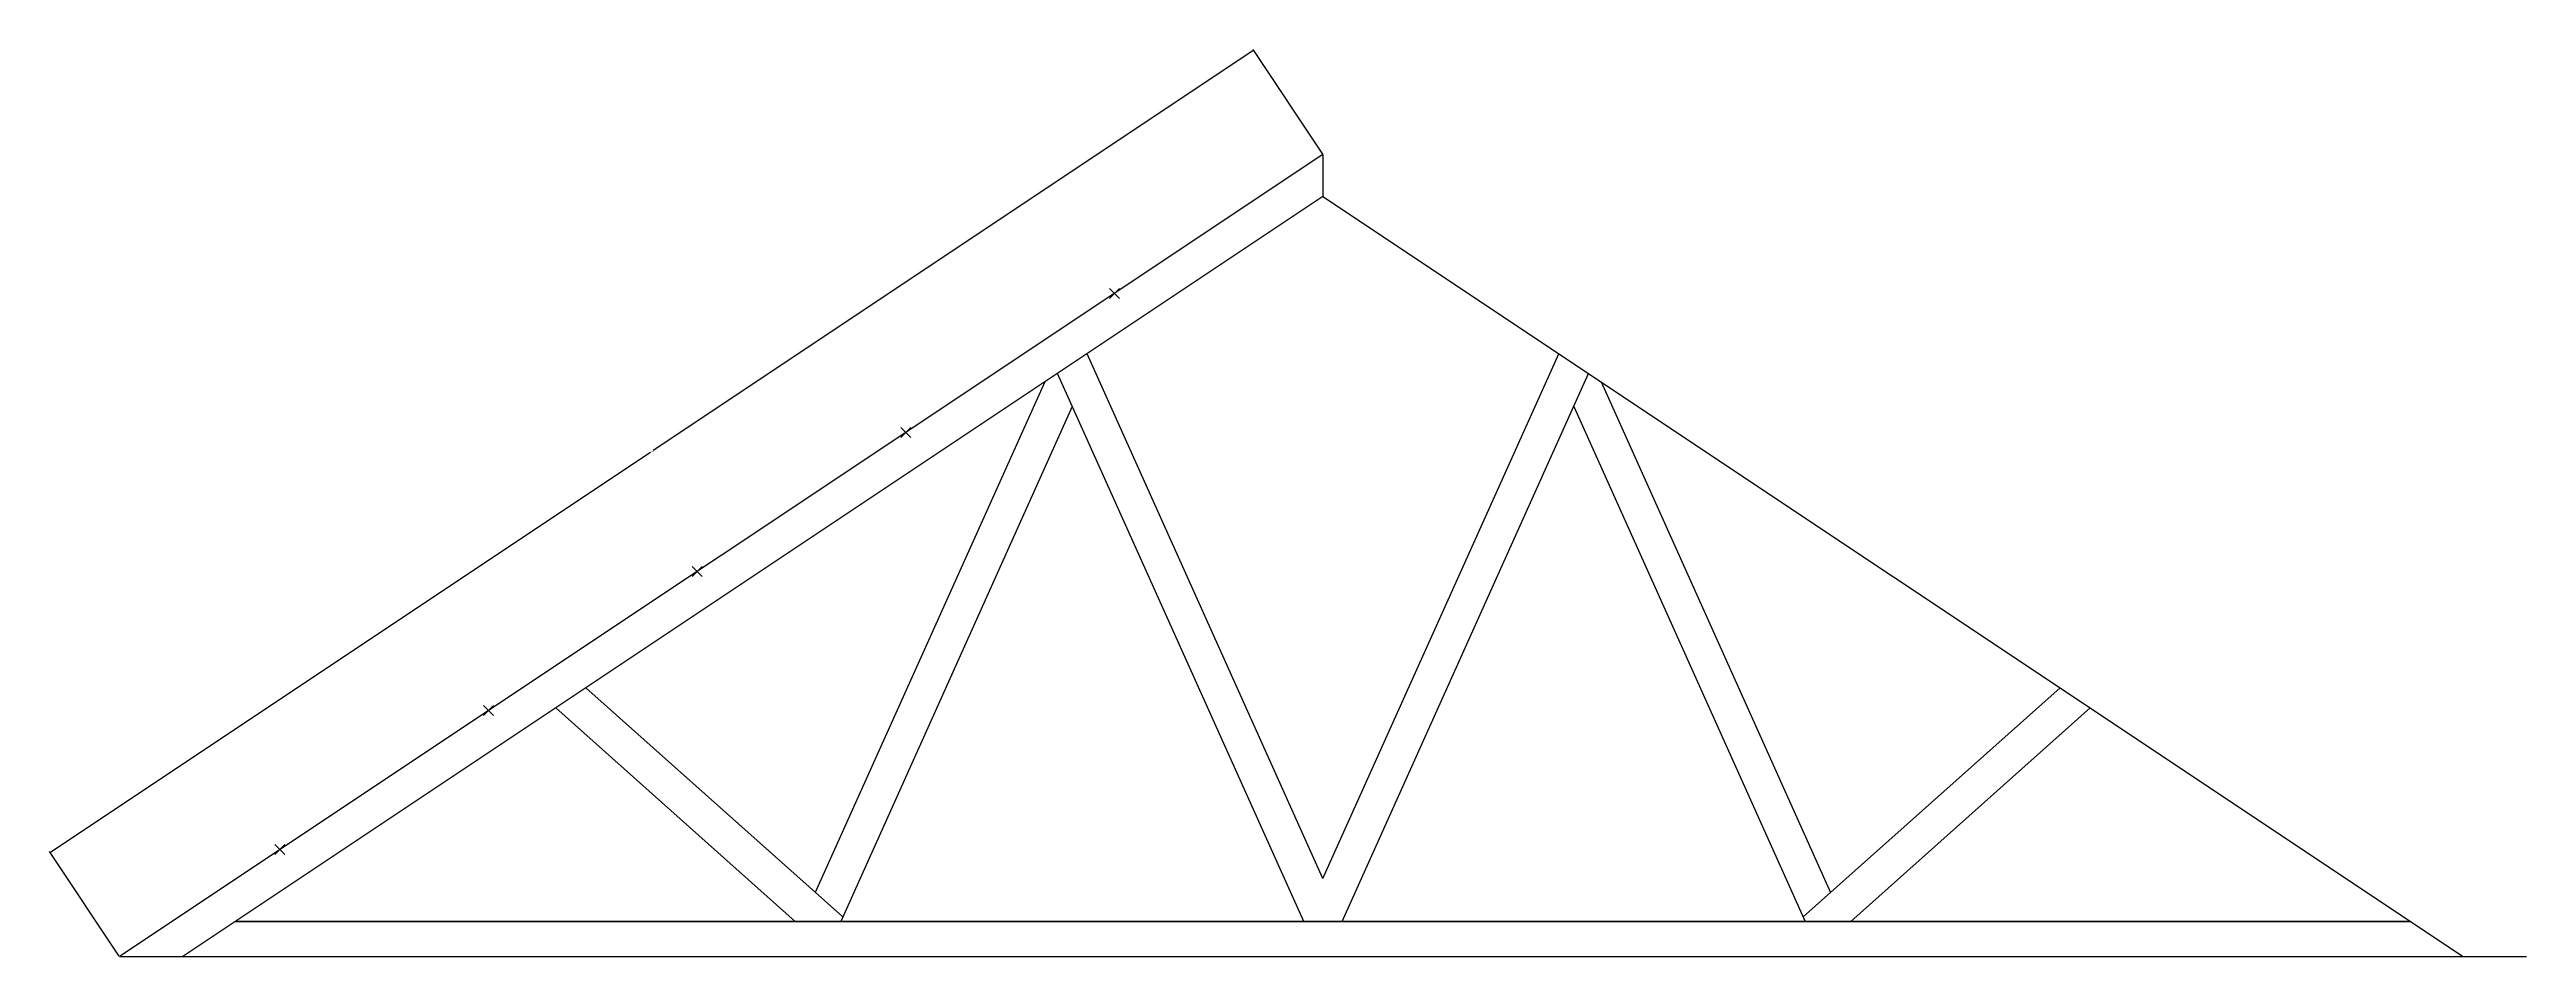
# Model space of a CAD drawing. Header units: inches. Extents: x -9907 to 5440, y -43 to 3048.
# Drawn here: x 3079.9 to 3573.8, y 1174.7 to 1355.6 of the extents above; entities that cross this region are included whole.
import ezdxf

# ---------------------------------------------------------------- set-up
doc = ezdxf.new("R2010")
doc.units = ezdxf.units.IN
doc.header["$MEASUREMENT"] = 0
doc.header["$PDMODE"] = 3
doc.dimstyles.get("Standard").update_dxf_attribs({"dimtxt": 0.18, "dimasz": 0.18, "dimexe": 0.18, "dimexo": 0.0625, "dimgap": 0.09, "dimtad": 0, "dimtih": 1, "dimtoh": 1, "dimdec": 4, "dimzin": 0, "dimdsep": 46, "dimtxsty": 'Standard', "dimcen": 0.09, "dimadec": 0, "dimazin": 0, "dimtfac": 1, "dimtdec": 4, "dimtofl": 0, "dimtmove": 0, "dimatfit": 3, "dimfxl": 1, "dimtolj": 1, "dimtzin": 0, "dimarcsym": 0})

# ---------------------------------------------------------------- blocks, each defined once
blk = doc.blocks.new('*D4')
at = {"color": 0, "lineweight": -2}
for p, q in [((3319.81, 1355.33), (3200.23, 1275.61)), ((3333.78, 1334.71), (3319.86, 1355.58)), ((3080.11, 1195.53), (3199.69, 1275.25)), ((3093.78, 1174.71), (3079.86, 1195.58))]:
    blk.add_line(p, q, dxfattribs=at)
at = {"color": 0}
for points in [[(3319.8, 1355.36), (3319.83, 1355.31), (3319.96, 1355.43)], [(3080.1, 1195.56), (3080.13, 1195.51), (3079.96, 1195.43)]]:
    blk.add_solid(points, dxfattribs=at)
at = {"layer": 'Defpoints', "color": 0}
for p in [(3333.81, 1334.66), (3079.96, 1195.43), (3093.81, 1174.66)]:
    blk.add_point(p, dxfattribs=at)
at = {"color": 0, "insert": (3199.96, 1275.43), "char_height": 0.18, "attachment_point": 5}
blk.add_mtext('\\A1;288.4441', dxfattribs=at)

msp = doc.modelspace()

# ---------------------------------------------------------------- linework, layer by layer
for p, q in [((3333.81193, 1334.66104), (3093.81193, 1174.66104)), ((3333.81193, 1334.66104), (3333.81193, 1326.24808)), ((3333.81193, 1326.24808), (3106.43136, 1174.66104)), ((3333.81193, 1326.24808), (3561.1925, 1174.66104)), ((3333.81193, 1190.19914), (3286.76451, 1294.88314)), ((3333.81193, 1190.19914), (3380.85935, 1294.88314)), ((3278.33319, 1289.26226), (3232.57713, 1187.45163)), ((3329.97471, 1181.66104), (3280.85935, 1290.94636)), ((3337.64915, 1181.66104), (3386.76451, 1290.94636)), ((3389.29066, 1289.26226), (3435.04672, 1187.45163)), ((3283.81193, 1284.37665), (3237.64915, 1181.66104)), ((3383.81193, 1284.37665), (3429.97471, 1181.66104)), ((3238.05587, 1182.56602), (3186.82108, 1228.25418)), ((3429.56799, 1182.56602), (3480.80278, 1228.25418)), ((3228.55314, 1181.66104), (3180.80278, 1224.24198)), ((3439.07072, 1181.66104), (3486.82108, 1224.24198)), ((3116.93136, 1181.66104), (3550.6925, 1181.66104)), ((3550.6925, 1181.66104), (3116.93136, 1181.66104)), ((3093.81193, 1174.66104), (3573.81193, 1174.66104))]:
    msp.add_line(p, q)
for p in [(3292.20941, 1306.92603), (3250.6069, 1279.19102), (3209.00438, 1251.45601), (3167.40187, 1223.721), (3125.79935, 1195.98599)]:
    msp.add_point(p)

# ---------------------------------------------------------------- dimensions: what is measured, and where the dimension line sits
dim = msp.add_aligned_dim(p1=(3333.81193, 1334.66104), p2=(3093.81193, 1174.66104), distance=-24.96575, dimstyle='Standard')
dim.commit()
dim.dimension.update_dxf_attribs({"geometry": '*D4', "text_midpoint": (3199.96342, 1275.4338)})

doc.saveas('drawing.dxf')
